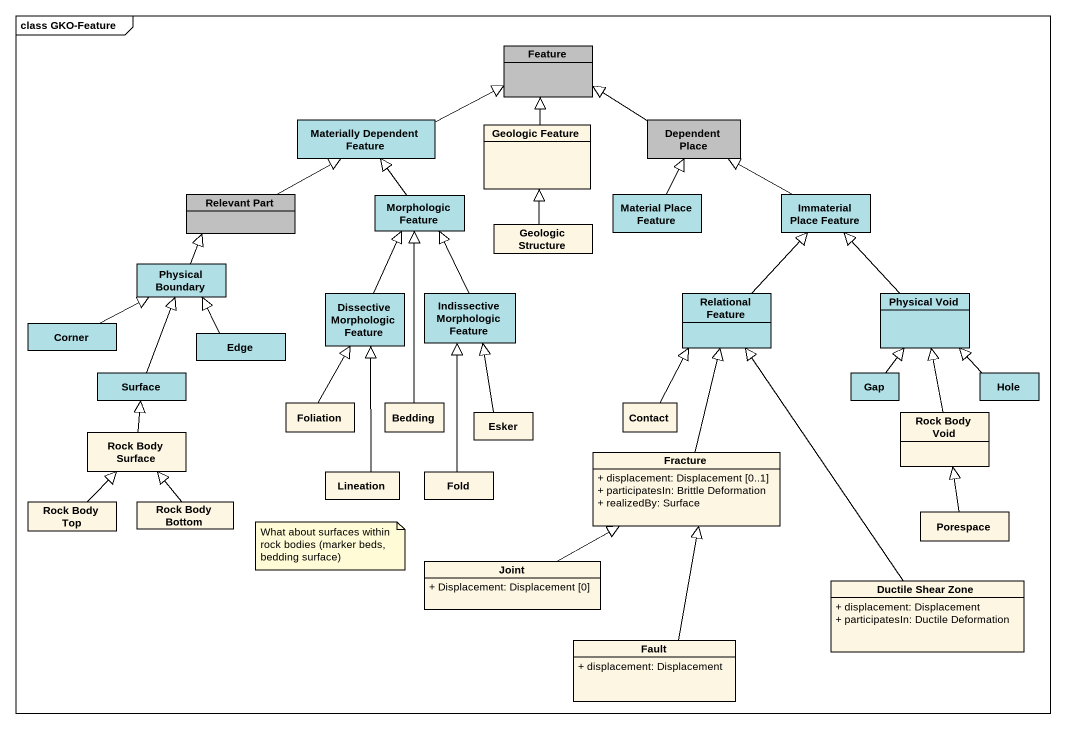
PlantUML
@startuml
mainframe class GKO-Feature
hide circle
hide empty members
skinparam classAttributeIconSize 0
class Feature #C0C0C0
class "Materially Dependent Feature" as Materially_Dependent_Feature #B0E0E6
class "Geologic Feature" as Geologic_Feature
class "Dependent Place" as Dependent_Place #C0C0C0
class "Relevant Part" as Relevant_Part #C0C0C0
class "Morphologic Feature" as Morphologic_Feature #B0E0E6
class "Geologic Structure" as Geologic_Structure
class "Material Place Feature" as Material_Place_Feature #B0E0E6
class "Immaterial Place Feature" as Immaterial_Place_Feature #B0E0E6
class "Physical Boundary" as Physical_Boundary #B0E0E6
class Corner #B0E0E6
class "Dissective Morphologic Feature" as Dissective_Morphologic #B0E0E6
class "Indissective Morphologic Feature" as Indissective_Morphologic #B0E0E6
class "Relational Feature" as Relational_Feature #B0E0E6
class "Physical Void" as Physical_Void #B0E0E6
class Edge #B0E0E6
class Surface #B0E0E6
class Foliation
class Bedding
class Esker
class Contact
class Gap #B0E0E6
class "Rock Body Void" as Rock_Body_Void
class Hole #B0E0E6
class "Rock Body Surface" as Rock_Body_Surface
class Fracture {
  + displacement: Displacement [0..1]
  + participatesIn: Brittle Deformation
  + realizedBy: Surface
}
class "Rock Body Top" as Rock_Body_Top
class "Rock Body Bottom" as Rock_Body_Bottom
class Lineation
class Fold
class Porespace
class Joint {
  + Displacement: Displacement [0]
}
class "Ductile Shear Zone" as Ductile_Shear_Zone {
  + displacement: Displacement
  + participatesIn: Ductile Deformation
}
class Fault {
  + displacement: Displacement
}
Materially_Dependent_Feature -right-|> Feature
Geologic_Feature -up-|> Feature
Dependent_Place -left-|> Feature
Relevant_Part -right-|> Materially_Dependent_Feature
Morphologic_Feature -up-|> Materially_Dependent_Feature
Geologic_Structure -up-|> Geologic_Feature
Material_Place_Feature -up-|> Dependent_Place
Immaterial_Place_Feature -left-|> Dependent_Place
Physical_Boundary -up-|> Relevant_Part
Corner -right-|> Physical_Boundary
Dissective_Morphologic -up-|> Morphologic_Feature
Indissective_Morphologic -up-|> Morphologic_Feature
Relational_Feature -up-|> Immaterial_Place_Feature
Physical_Void -up-|> Immaterial_Place_Feature
Edge -up-|> Physical_Boundary
Surface -up-|> Physical_Boundary
Foliation -up-|> Dissective_Morphologic
Bedding -up-|> Morphologic_Feature
Esker -up-|> Indissective_Morphologic
Contact -up-|> Relational_Feature
Gap -up-|> Physical_Void
Rock_Body_Void -up-|> Physical_Void
Hole -up-|> Physical_Void
Rock_Body_Surface -up-|> Surface
Fracture -up-|> Relational_Feature
Rock_Body_Top -up-|> Rock_Body_Surface
Rock_Body_Bottom -up-|> Rock_Body_Surface
Lineation -up-|> Dissective_Morphologic
Fold -up-|> Indissective_Morphologic
Porespace -up-|> Rock_Body_Void
Joint -right-|> Fracture
Ductile_Shear_Zone -up-|> Relational_Feature
Fault -up-|> Fracture
note as N1
  What about surfaces within rock bodies (marker beds, bedding surface)
end note
@enduml
